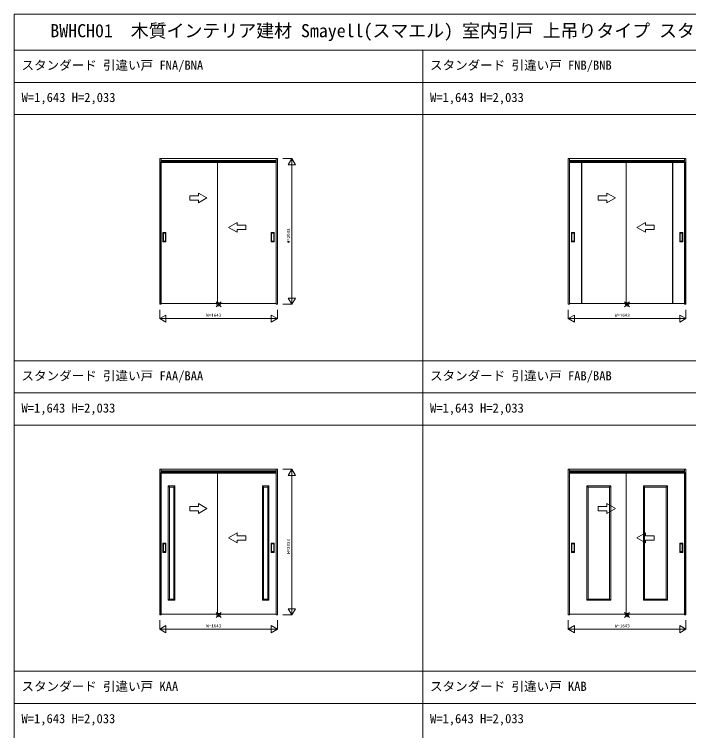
# Model space of a CAD drawing. Units: millimetres, scale not verified. Extents: x -14341 to 14341, y -10000 to 10000.
# Drawn here: x -14341 to -4932, y 1 to 10000 of the extents above; entities that cross this region are included whole.
import ezdxf
from ezdxf.enums import TextEntityAlignment as Align

# ---------------------------------------------------------------- set-up
doc = ezdxf.new("R2010")
doc.units = ezdxf.units.MM
doc.header["$LTSCALE"] = 50
doc.layers.add('0-0_0', color=7, linetype='Continuous')
for name, color, linetype, lineweight in [('0-1_YKK_F1', 7, 'Continuous', 18), ('0-2_YKK_A1', 4, 'Continuous', 18), ('0-3_YKK_N1', 2, 'Continuous', 18), ('0-6_YKK_IN', 1, 'Continuous', 18)]:
    doc.layers.add(name, color=color, linetype=linetype, lineweight=lineweight)
doc.styles.add('ＭＳ ゴシック', font='')
doc.styles.get('ＭＳ ゴシック').set_extended_font_data('MS Gothic')

msp = doc.modelspace()

# ---------------------------------------------------------------- linework, layer by layer
at = {"layer": '0-1_YKK_F1'}
for p, q in [((-14340.51, 10000), (14340.51, 10000)), ((-14340.51, -10000), (-14340.51, 10000)), ((-14340.51, 9500), (14159.49, 9500)), ((-8640.51, -10000), (-8640.51, 9500)), ((-14340.51, 9050), (14159.49, 9050)), ((-14340.51, 8600), (14159.49, 8600)), ((-14340.51, 5165), (14159.49, 5165)), ((-14340.51, 4715), (14159.49, 4715)), ((-14340.51, 4265), (14159.49, 4265)), ((-14340.51, 830), (14159.49, 830)), ((-14340.51, 380), (14159.49, 380))]:
    msp.add_line(p, q, dxfattribs=at)
at = {"layer": '0-2_YKK_A1'}
for p, q in [((-12292.01, 7961.5), (-10689.01, 7961.5)), ((-12292.01, 7951.7), (-10689.01, 7951.7)), ((-12292.01, 7931.5), (-10689.01, 7931.5)), ((-10693.01, 7985.5), (-12288.01, 7985.5)), ((-10689.01, 7985.5), (-10689.01, 5952.5)), ((-10685.51, 5961.5), (-10685.51, 7941.5)), ((-6592.01, 7961.5), (-4989.01, 7961.5)), ((-6592.01, 7951.7), (-4989.01, 7951.7)), ((-6592.01, 7931.5), (-4989.01, 7931.5)), ((-4993.01, 7985.5), (-6588.01, 7985.5)), ((-6427.51, 7941.5), (-6427.51, 5961.5)), ((-6423.51, 7941.5), (-6423.51, 5961.5)), ((-5805.51, 5961.5), (-5805.51, 7941.5)), ((-5157.51, 7941.5), (-5157.51, 5961.5)), ((-5153.51, 7941.5), (-5153.51, 5961.5)), ((-4989.01, 7985.5), (-4989.01, 5952.5)), ((-11652.51, 7436.4), (-11772.51, 7505.68)), ((-11772.51, 7466.4), (-11772.51, 7505.68)), ((-5952.51, 7436.4), (-6072.51, 7505.68)), ((-6072.51, 7466.4), (-6072.51, 7505.68)), ((-11652.51, 7436.4), (-11772.51, 7367.12)), ((-11772.51, 7367.12), (-11772.51, 7406.4)), ((-5952.51, 7436.4), (-6072.51, 7367.12)), ((-6072.51, 7367.12), (-6072.51, 7406.4)), ((-11352.51, 7026.5), (-11232.51, 7095.78)), ((-11352.51, 7026.5), (-11232.51, 6957.22)), ((-11232.51, 7056.5), (-11232.51, 7095.78)), ((-5652.51, 7026.5), (-5532.51, 7095.78)), ((-5652.51, 7026.5), (-5532.51, 6957.22)), ((-5532.51, 7056.5), (-5532.51, 7095.78)), ((-12266.51, 6826.5), (-12266.51, 6954.5)), ((-12225.51, 6955.5), (-12265.51, 6955.5)), ((-12260.51, 6836.5), (-12260.51, 6944.5)), ((-12259.51, 6945.5), (-12231.51, 6945.5)), ((-12230.51, 6944.5), (-12230.51, 6836.5)), ((-12224.51, 6826.5), (-12224.51, 6954.5)), ((-11232.51, 6957.22), (-11232.51, 6996.5)), ((-10756.51, 6826.5), (-10756.51, 6954.5)), ((-10755.51, 6955.5), (-10715.51, 6955.5)), ((-10750.51, 6944.5), (-10750.51, 6836.5)), ((-10721.51, 6945.5), (-10749.51, 6945.5)), ((-10720.51, 6836.5), (-10720.51, 6944.5)), ((-10714.51, 6826.5), (-10714.51, 6954.5)), ((-6566.51, 6826.5), (-6566.51, 6954.5)), ((-6525.51, 6955.5), (-6565.51, 6955.5)), ((-6560.51, 6836.5), (-6560.51, 6944.5)), ((-6559.51, 6945.5), (-6531.51, 6945.5)), ((-6530.51, 6944.5), (-6530.51, 6836.5)), ((-6524.51, 6826.5), (-6524.51, 6954.5)), ((-5532.51, 6957.22), (-5532.51, 6996.5)), ((-5056.51, 6826.5), (-5056.51, 6954.5)), ((-5055.51, 6955.5), (-5015.51, 6955.5)), ((-5050.51, 6944.5), (-5050.51, 6836.5)), ((-5021.51, 6945.5), (-5049.51, 6945.5)), ((-5020.51, 6836.5), (-5020.51, 6944.5)), ((-5014.51, 6826.5), (-5014.51, 6954.5)), ((-12225.51, 6825.5), (-12265.51, 6825.5)), ((-12231.51, 6835.5), (-12259.51, 6835.5)), ((-10755.51, 6825.5), (-10715.51, 6825.5)), ((-10749.51, 6835.5), (-10721.51, 6835.5)), ((-6525.51, 6825.5), (-6565.51, 6825.5)), ((-6531.51, 6835.5), (-6559.51, 6835.5)), ((-5055.51, 6825.5), (-5015.51, 6825.5)), ((-5049.51, 6835.5), (-5021.51, 6835.5)), ((-12295.51, 5961.5), (-11505.51, 5961.5)), ((-11505.51, 5961.5), (-10685.51, 5961.5)), ((-6595.51, 5961.5), (-5805.51, 5961.5)), ((-4985.51, 5961.5), (-5805.51, 5961.5)), ((-12292.01, 3626.5), (-10689.01, 3626.5)), ((-12292.01, 3616.7), (-10689.01, 3616.7)), ((-10693.01, 3650.5), (-12288.01, 3650.5)), ((-11505.51, 3606.5), (-11505.51, 1626.5)), ((-11505.51, 1626.5), (-11505.51, 3606.5)), ((-10689.01, 3650.5), (-10689.01, 1617.5)), ((-6595.51, 3606.5), (-5805.51, 3606.5)), ((-6595.51, 1626.5), (-6595.51, 3606.5)), ((-6592.01, 3626.5), (-4989.01, 3626.5)), ((-6592.01, 3616.7), (-4989.01, 3616.7)), ((-4993.01, 3650.5), (-6588.01, 3650.5)), ((-5805.51, 1626.5), (-5805.51, 3606.5)), ((-4989.01, 3650.5), (-4989.01, 1617.5)), ((-12292.01, 3596.5), (-10689.01, 3596.5)), ((-6592.01, 3596.5), (-4989.01, 3596.5)), ((-12193.01, 3418), (-12193.01, 1822)), ((-12101.01, 3418), (-12193.01, 3418)), ((-12177.01, 3402), (-12193.01, 3418)), ((-12177.01, 3402), (-12177.01, 1838)), ((-12117.01, 3402), (-12177.01, 3402)), ((-12117.01, 3402), (-12101.01, 3418)), ((-10880.01, 3418), (-10880.01, 1822)), ((-10788.01, 3418), (-10880.01, 3418)), ((-10864.01, 3402), (-10880.01, 3418)), ((-10864.01, 3402), (-10864.01, 1838)), ((-10804.01, 3402), (-10864.01, 3402)), ((-10804.01, 3402), (-10788.01, 3418)), ((-6351.84, 3418), (-6351.84, 1822)), ((-6019.17, 3418), (-6351.84, 3418)), ((-6335.84, 3402), (-6351.84, 3418)), ((-6335.84, 3402), (-6335.84, 1838)), ((-6035.17, 3402), (-6335.84, 3402)), ((-6035.17, 3402), (-6019.17, 3418)), ((-5561.84, 3418), (-5561.84, 1822)), ((-5229.17, 3418), (-5561.84, 3418)), ((-5545.84, 3402), (-5561.84, 3418)), ((-5545.84, 3402), (-5545.84, 1838)), ((-5245.17, 3402), (-5545.84, 3402)), ((-5245.17, 3402), (-5229.17, 3418)), ((-11652.51, 3101.4), (-11772.51, 3170.68)), ((-11772.51, 3131.4), (-11772.51, 3170.68)), ((-11652.51, 3101.4), (-11772.51, 3032.12)), ((-5952.51, 3101.4), (-6072.51, 3170.68)), ((-6072.51, 3131.4), (-6072.51, 3170.68)), ((-5952.51, 3101.4), (-6072.51, 3032.12)), ((-11772.51, 3032.12), (-11772.51, 3071.4)), ((-6072.51, 3032.12), (-6072.51, 3071.4)), ((-11352.51, 2691.5), (-11232.51, 2760.78)), ((-11232.51, 2721.5), (-11232.51, 2760.78)), ((-5652.51, 2691.5), (-5532.51, 2760.78)), ((-5532.51, 2721.5), (-5532.51, 2760.78)), ((-12266.51, 2491.5), (-12266.51, 2619.5)), ((-12225.51, 2620.5), (-12265.51, 2620.5)), ((-12260.51, 2501.5), (-12260.51, 2609.5)), ((-12259.51, 2610.5), (-12231.51, 2610.5)), ((-12230.51, 2609.5), (-12230.51, 2501.5)), ((-12224.51, 2491.5), (-12224.51, 2619.5)), ((-11352.51, 2691.5), (-11232.51, 2622.22)), ((-11232.51, 2622.22), (-11232.51, 2661.5)), ((-10756.51, 2491.5), (-10756.51, 2619.5)), ((-10755.51, 2620.5), (-10715.51, 2620.5)), ((-10750.51, 2609.5), (-10750.51, 2501.5)), ((-10721.51, 2610.5), (-10749.51, 2610.5)), ((-10720.51, 2501.5), (-10720.51, 2609.5)), ((-10714.51, 2491.5), (-10714.51, 2619.5)), ((-6566.51, 2491.5), (-6566.51, 2619.5)), ((-6525.51, 2620.5), (-6565.51, 2620.5)), ((-6560.51, 2501.5), (-6560.51, 2609.5)), ((-6559.51, 2610.5), (-6531.51, 2610.5)), ((-6530.51, 2609.5), (-6530.51, 2501.5)), ((-6524.51, 2491.5), (-6524.51, 2619.5)), ((-5652.51, 2691.5), (-5532.51, 2622.22)), ((-5532.51, 2622.22), (-5532.51, 2661.5)), ((-5056.51, 2491.5), (-5056.51, 2619.5)), ((-5055.51, 2620.5), (-5015.51, 2620.5)), ((-5050.51, 2609.5), (-5050.51, 2501.5)), ((-5021.51, 2610.5), (-5049.51, 2610.5)), ((-5020.51, 2501.5), (-5020.51, 2609.5)), ((-5014.51, 2491.5), (-5014.51, 2619.5)), ((-12231.51, 2500.5), (-12259.51, 2500.5)), ((-10749.51, 2500.5), (-10721.51, 2500.5)), ((-6531.51, 2500.5), (-6559.51, 2500.5)), ((-5049.51, 2500.5), (-5021.51, 2500.5)), ((-12225.51, 2490.5), (-12265.51, 2490.5)), ((-10755.51, 2490.5), (-10715.51, 2490.5)), ((-6525.51, 2490.5), (-6565.51, 2490.5)), ((-5055.51, 2490.5), (-5015.51, 2490.5)), ((-12177.01, 1838), (-12193.01, 1822)), ((-12117.01, 1838), (-12101.01, 1822)), ((-10864.01, 1838), (-10880.01, 1822)), ((-10804.01, 1838), (-10788.01, 1822)), ((-6335.84, 1838), (-6351.84, 1822)), ((-6035.17, 1838), (-6019.17, 1822)), ((-5545.84, 1838), (-5561.84, 1822)), ((-5245.17, 1838), (-5229.17, 1822)), ((-12295.51, 1626.5), (-11505.51, 1626.5)), ((-10685.51, 1626.5), (-11505.51, 1626.5)), ((-5805.51, 1626.5), (-6595.51, 1626.5))]:
    msp.add_line(p, q, dxfattribs=at)
for points in [[(-12312.01, 5952.5), (-12292.01, 5952.5), (-12292.01, 7985.5)], [(-12288.01, 7985.5), (-12312.01, 7985.5), (-12312.01, 5952.5)], [(-11505.51, 7941.5), (-12295.51, 7941.5), (-12295.51, 5961.5)], [(-10685.51, 7941.5), (-11505.51, 7941.5), (-11505.51, 5961.5)], [(-10689.01, 5952.5), (-10669.01, 5952.5), (-10669.01, 7985.5), (-10693.01, 7985.5)], [(-6612.01, 5952.5), (-6592.01, 5952.5), (-6592.01, 7985.5)], [(-6588.01, 7985.5), (-6612.01, 7985.5), (-6612.01, 5952.5)], [(-5805.51, 7941.5), (-6595.51, 7941.5), (-6595.51, 5961.5)], [(-5805.51, 7941.5), (-4985.51, 7941.5), (-4985.51, 5961.5)], [(-4989.01, 5952.5), (-4969.01, 5952.5), (-4969.01, 7985.5), (-4993.01, 7985.5)], [(-11772.51, 7466.4), (-11892.51, 7466.4), (-11892.51, 7406.4), (-11772.51, 7406.4)], [(-6072.51, 7466.4), (-6192.51, 7466.4), (-6192.51, 7406.4), (-6072.51, 7406.4)], [(-11232.51, 7056.5), (-11112.51, 7056.5), (-11112.51, 6996.5), (-11232.51, 6996.5)], [(-5532.51, 7056.5), (-5412.51, 7056.5), (-5412.51, 6996.5), (-5532.51, 6996.5)], [(-12312.01, 1617.5), (-12292.01, 1617.5), (-12292.01, 3650.5)], [(-12288.01, 3650.5), (-12312.01, 3650.5), (-12312.01, 1617.5)], [(-11505.51, 3606.5), (-12295.51, 3606.5), (-12295.51, 1626.5)], [(-11505.51, 3606.5), (-10685.51, 3606.5), (-10685.51, 1626.5)], [(-10689.01, 1617.5), (-10669.01, 1617.5), (-10669.01, 3650.5), (-10693.01, 3650.5)], [(-6612.01, 1617.5), (-6592.01, 1617.5), (-6592.01, 3650.5)], [(-6588.01, 3650.5), (-6612.01, 3650.5), (-6612.01, 1617.5)], [(-6595.51, 3600.5), (-6595.51, 1626.5), (-5775.51, 1626.5)], [(-5805.51, 3606.5), (-4985.51, 3606.5), (-4985.51, 1626.5)], [(-5805.51, 3600.5), (-5805.51, 1626.5), (-4985.51, 1626.5), (-5805.51, 1626.5)], [(-4989.01, 1617.5), (-4969.01, 1617.5), (-4969.01, 3650.5), (-4993.01, 3650.5)], [(-12193.01, 1822), (-12101.01, 1822), (-12101.01, 3418)], [(-12177.01, 1838), (-12117.01, 1838), (-12117.01, 3402)], [(-10880.01, 1822), (-10788.01, 1822), (-10788.01, 3418)], [(-10864.01, 1838), (-10804.01, 1838), (-10804.01, 3402)], [(-6351.84, 1822), (-6019.17, 1822), (-6019.17, 3418)], [(-6335.84, 1838), (-6035.17, 1838), (-6035.17, 3402)], [(-5561.84, 1822), (-5229.17, 1822), (-5229.17, 3418)], [(-5545.84, 1838), (-5245.17, 1838), (-5245.17, 3402)], [(-11772.51, 3131.4), (-11892.51, 3131.4), (-11892.51, 3071.4), (-11772.51, 3071.4)], [(-6072.51, 3131.4), (-6192.51, 3131.4), (-6192.51, 3071.4), (-6072.51, 3071.4)], [(-11232.51, 2721.5), (-11112.51, 2721.5), (-11112.51, 2661.5), (-11232.51, 2661.5)], [(-5532.51, 2721.5), (-5412.51, 2721.5), (-5412.51, 2661.5), (-5532.51, 2661.5)]]:
    msp.add_lwpolyline(points, dxfattribs=at)
for centre, start, end in [((-12265.51, 6954.5), 90, 180), ((-12259.51, 6944.5), 90, 180), ((-12231.51, 6944.5), 0, 90), ((-12225.51, 6954.5), 0, 90), ((-10755.51, 6954.5), 90, 180), ((-10749.51, 6944.5), 90, 180), ((-10721.51, 6944.5), 360, 90), ((-10715.51, 6954.5), 0, 90), ((-6565.51, 6954.5), 90, 180), ((-6559.51, 6944.5), 90, 180), ((-6531.51, 6944.5), 0, 90), ((-6525.51, 6954.5), 0, 90), ((-5055.51, 6954.5), 90, 180), ((-5049.51, 6944.5), 90, 180), ((-5021.51, 6944.5), 360, 90), ((-5015.51, 6954.5), 0, 90), ((-12265.51, 6826.5), 180, 270), ((-12259.51, 6836.5), 180, 270), ((-12231.51, 6836.5), 270, 0), ((-12225.51, 6826.5), 270, 0), ((-10755.51, 6826.5), 180, 270), ((-10749.51, 6836.5), 180, 270), ((-10721.51, 6836.5), 270, 360), ((-10715.51, 6826.5), 270, 0), ((-6565.51, 6826.5), 180, 270), ((-6559.51, 6836.5), 180, 270), ((-6531.51, 6836.5), 270, 0), ((-6525.51, 6826.5), 270, 0), ((-5055.51, 6826.5), 180, 270), ((-5049.51, 6836.5), 180, 270), ((-5021.51, 6836.5), 270, 360), ((-5015.51, 6826.5), 270, 0), ((-12265.51, 2619.5), 90, 180), ((-12259.51, 2609.5), 90, 180), ((-12231.51, 2609.5), 0, 90), ((-12225.51, 2619.5), 0, 90), ((-10755.51, 2619.5), 90, 180), ((-10749.51, 2609.5), 90, 180), ((-10721.51, 2609.5), 360, 90), ((-10715.51, 2619.5), 0, 90), ((-6565.51, 2619.5), 90, 180), ((-6559.51, 2609.5), 90, 180), ((-6531.51, 2609.5), 0, 90), ((-6525.51, 2619.5), 0, 90), ((-5055.51, 2619.5), 90, 180), ((-5049.51, 2609.5), 90, 180), ((-5021.51, 2609.5), 360, 90), ((-5015.51, 2619.5), 0, 90), ((-12259.51, 2501.5), 180, 270), ((-12231.51, 2501.5), 270, 0), ((-10749.51, 2501.5), 180, 270), ((-10721.51, 2501.5), 270, 360), ((-6559.51, 2501.5), 180, 270), ((-6531.51, 2501.5), 270, 0), ((-5049.51, 2501.5), 180, 270), ((-5021.51, 2501.5), 270, 360), ((-12265.51, 2491.5), 180, 270), ((-12225.51, 2491.5), 270, 0), ((-10755.51, 2491.5), 180, 270), ((-10715.51, 2491.5), 270, 0), ((-6565.51, 2491.5), 180, 270), ((-6525.51, 2491.5), 270, 0), ((-5055.51, 2491.5), 180, 270), ((-5015.51, 2491.5), 270, 0)]:
    msp.add_arc(centre, 1, start, end, dxfattribs=at)
at = {"layer": '0-3_YKK_N1'}
for p, q in [((-10594.01, 7985.5), (-10469.01, 7985.5)), ((-10519.01, 7898.9), (-10419.01, 7898.9)), ((-10469.01, 7985.5), (-10469.01, 5952.5)), ((-10519.01, 6039.1), (-10419.01, 6039.1)), ((-10594.01, 5952.5), (-10469.01, 5952.5)), ((-12312.01, 5752.5), (-12225.41, 5802.5)), ((-12225.41, 5802.5), (-12225.41, 5702.5)), ((-10755.61, 5802.5), (-10669.01, 5752.5)), ((-10669.01, 5877.5), (-10669.01, 5752.5)), ((-6612.01, 5752.5), (-6525.41, 5802.5)), ((-6525.41, 5802.5), (-6525.41, 5702.5)), ((-5055.61, 5802.5), (-4969.01, 5752.5)), ((-4969.01, 5877.5), (-4969.01, 5752.5)), ((-12312.01, 5752.5), (-12225.41, 5702.5)), ((-6612.01, 5752.5), (-6525.41, 5702.5)), ((-10594.01, 3650.5), (-10469.01, 3650.5)), ((-10469.01, 3650.5), (-10469.01, 1617.5)), ((-10519.01, 3563.9), (-10419.01, 3563.9)), ((-10519.01, 1704.1), (-10419.01, 1704.1)), ((-10594.01, 1617.5), (-10469.01, 1617.5)), ((-10669.01, 1542.5), (-10669.01, 1417.5)), ((-4969.01, 1542.5), (-4969.01, 1417.5)), ((-12312.01, 1417.5), (-12225.41, 1467.5)), ((-12312.01, 1417.5), (-12225.41, 1367.5)), ((-12225.41, 1467.5), (-12225.41, 1367.5)), ((-10755.61, 1467.5), (-10669.01, 1417.5)), ((-6612.01, 1417.5), (-6525.41, 1467.5)), ((-6612.01, 1417.5), (-6525.41, 1367.5)), ((-6525.41, 1467.5), (-6525.41, 1367.5)), ((-5055.61, 1467.5), (-4969.01, 1417.5))]:
    msp.add_line(p, q, dxfattribs=at)
for points in [[(-10519.01, 7898.9), (-10469.01, 7985.5), (-10419.01, 7898.9)], [(-10519.01, 6039.1), (-10469.01, 5952.5), (-10419.01, 6039.1)], [(-12312.01, 5877.5), (-12312.01, 5752.5), (-10669.01, 5752.5)], [(-10755.61, 5802.5), (-10755.61, 5702.5), (-10669.01, 5752.5)], [(-6612.01, 5877.5), (-6612.01, 5752.5), (-4969.01, 5752.5)], [(-5055.61, 5802.5), (-5055.61, 5702.5), (-4969.01, 5752.5)], [(-10519.01, 3563.9), (-10469.01, 3650.5), (-10419.01, 3563.9)], [(-10519.01, 1704.1), (-10469.01, 1617.5), (-10419.01, 1704.1)], [(-12312.01, 1542.5), (-12312.01, 1417.5), (-10669.01, 1417.5)], [(-6612.01, 1542.5), (-6612.01, 1417.5), (-4969.01, 1417.5)], [(-10755.61, 1467.5), (-10755.61, 1367.5), (-10669.01, 1417.5)], [(-5055.61, 1467.5), (-5055.61, 1367.5), (-4969.01, 1417.5)]]:
    msp.add_lwpolyline(points, dxfattribs=at)
at = {"layer": '0-6_YKK_IN'}
for p, q in [((-11525.86, 5917.14), (-11455.15, 5987.86)), ((-11525.86, 5987.86), (-11455.15, 5917.14)), ((-5825.86, 5917.14), (-5755.15, 5987.86)), ((-5825.86, 5987.86), (-5755.15, 5917.14)), ((-11525.86, 1582.14), (-11455.15, 1652.86)), ((-11525.86, 1652.86), (-11455.15, 1582.14)), ((-5825.86, 1582.14), (-5755.15, 1652.86)), ((-5825.86, 1652.86), (-5755.15, 1582.14))]:
    msp.add_line(p, q, dxfattribs=at)
for centre in [(-11490.51, 5952.5), (-5790.51, 5952.5), (-11490.51, 1617.5), (-5790.51, 1617.5)]:
    msp.add_circle(centre, 25, dxfattribs=at)

# ---------------------------------------------------------------- texts
at = {"layer": '0-0_0', "style": 'ＭＳ ゴシック'}
for s, height, p in [('BWHCH01  木質インテリア建材 Smayell(スマエル) 室内引戸 上吊りタイプ スタンダード 引違い戸(2枚建) 呼称幅(W)164 意匠図(1／2)', 183.3, (-13838.51, 9625)), ('スタンダード 引違い戸 FNA/BNA', 128.3, (-14240.51, 9187.5)), ('スタンダード 引違い戸 FNB/BNB', 128.3, (-8540.51, 9187.5)), ('W=1,643 H=2,033', 128.3, (-14238.51, 8737.5)), ('W=1,643 H=2,033', 128.3, (-8540.51, 8737.5)), ('スタンダード 引違い戸 FAA/BAA', 128.3, (-14240.51, 4852.5)), ('スタンダード 引違い戸 FAB/BAB', 128.3, (-8540.51, 4852.5)), ('W=1,643 H=2,033', 128.3, (-14240.51, 4402.5)), ('W=1,643 H=2,033', 128.3, (-8540.51, 4402.5)), ('スタンダード 引違い戸 KAA', 128.3, (-14240.51, 517.5)), ('スタンダード 引違い戸 KAB', 128.3, (-8540.51, 517.5)), ('W=1,643 H=2,033', 128.3, (-14240.51, 67.5)), ('W=1,643 H=2,033', 128.3, (-8540.51, 67.5))]:
    msp.add_text(s, height=height, dxfattribs=at).set_placement(p, align=Align.BOTTOM_LEFT)
at = {"layer": '0-3_YKK_N1', "color": 7, "style": 'ＭＳ ゴシック'}
for p in [(-10481.01, 6804), (-10481.01, 2469)]:
    msp.add_text('H=2033', height=43.99, rotation=90, dxfattribs=at).set_placement(p, align=Align.BOTTOM_LEFT)
for p in [(-11660.51, 5764.5), (-5960.51, 5764.5), (-11660.51, 1429.5), (-5960.51, 1429.5)]:
    msp.add_text('W=1643', height=43.99, dxfattribs=at).set_placement(p, align=Align.BOTTOM_LEFT)

doc.saveas('drawing.dxf')
